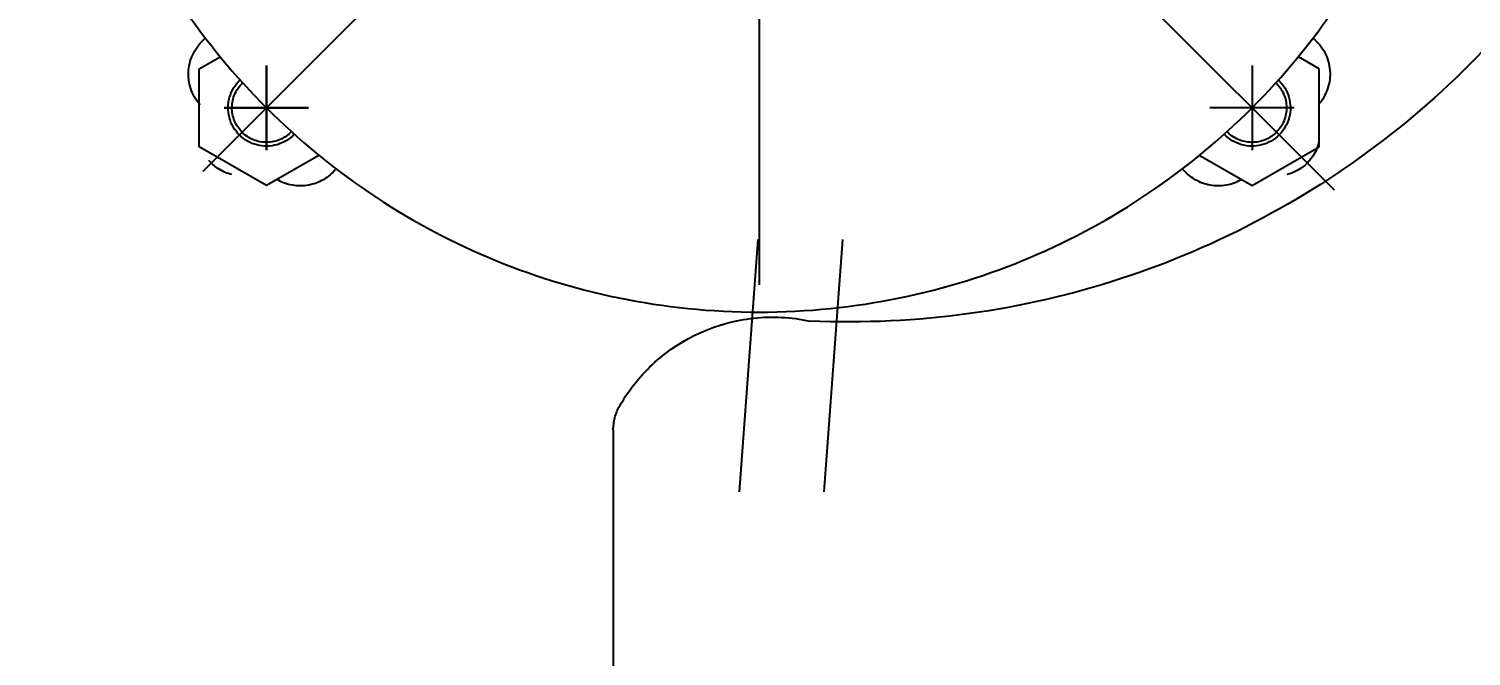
# Model space of a CAD drawing. Header units: millimetres. Extents: x 0 to 12600, y -349 to 8910.
# Drawn here: x 8309 to 8736.7, y 6364.2 to 6550.1 of the extents above; entities that cross this region are included whole.
import ezdxf

# ---------------------------------------------------------------- set-up
doc = ezdxf.new("R2010")
doc.units = ezdxf.units.MM
doc.header["$LTSCALE"] = 300
doc.linetypes.add('K', pattern=[2.5, 1.25, -0.25, 0.25, -0.25, 0.25, -0.25])
doc.layers.add('02', color=1, linetype='Continuous')
doc.layers.add('07', color=6, linetype='K')
doc.styles.get("Standard").update_dxf_attribs({"font": 'isocp', "width": 0.707, "bigfont": 'intecad.shx'})
doc.dimstyles.new('INTE$2', dxfattribs={"dimscale": 30, "dimtxt": 3.5, "dimasz": 3, "dimexe": 3, "dimexo": 0, "dimgap": 1, "dimtad": 1, "dimtih": 1, "dimtoh": 1, "dimdec": 1, "dimdsep": 46, "dimtxsty": 'Standard', "dimcen": 0, "dimclrd": 1, "dimclre": 1, "dimclrt": 3, "dimaunit": 1, "dimadec": 0, "dimazin": 0, "dimtfac": 1, "dimtdec": 1, "dimtmove": 0, "dimatfit": 0, "dimfxl": 0, "dimarcsym": 0})

# ---------------------------------------------------------------- blocks, each defined once
blk = doc.blocks.new('*D9')
at = {"layer": '02', "color": 1, "linetype": 'Continuous', "lineweight": -2}
for p, q in [((7929.98, 6427.06), (7929.98, 6784.94)), ((8139.75, 6195.21), (8285.23, 6738.17)), ((8432.11, 6592.57), (8693.46, 6592.57))]:
    blk.add_line(p, q, dxfattribs=at)
for start, end in [(75, 90), (94.02125, 98.04251), (66.95253, 75), (66.95749, 70.97875)]:
    blk.add_arc((7929.98, 5412.34), 1282.6, start, end, dxfattribs=at)
at = {"layer": '02', "color": 1, "linetype": 'Continuous'}
for points in [[(7839.51, 6706.77), (7840.56, 6676.79), (7929.98, 6694.94)], [(8343.61, 6610.56), (8352.39, 6639.25), (8261.94, 6651.24)]]:
    blk.add_solid(points, dxfattribs=at)
at = {"layer": 'Defpoints', "color": 0, "linetype": 'Continuous'}
for p in [(8041.76, 6690.06), (7929.98, 6427.06), (8139.75, 6195.21), (8016.04, 5733.51), (7929.98, 4460.5)]:
    blk.add_point(p, dxfattribs=at)
at = {"layer": '02', "color": 3, "linetype": 'Continuous', "insert": (8607.79, 6675.07), "char_height": 105, "attachment_point": 5}
blk.add_mtext('15°', dxfattribs=at)
blk = doc.blocks.new('erewre')
at = {"layer": '07', "color": 6, "linetype": 'K'}
for p, q in [((9684.32, 9816.66), (9493.47, 7251.75)), ((9709.39, 9816.66), (9518.4, 7249.9))]:
    blk.add_line(p, q, dxfattribs=at)
blk = doc.blocks.new('fer')
at = {"layer": '07', "color": 6, "linetype": 'K', "ltscale": 1.5}
for p, q in [((15531.16, 7168), (15531.16, 6560.06)), ((15531.16, 6994.07), (15531.16, 6614.43)), ((15531.16, 6804.1), (15360.72, 6633.67)), ((15531.16, 6804.1), (15696.18, 6639.08)), ((15385.04, 6670.49), (15385.04, 6645.48)), ((15677.28, 6645.48), (15677.28, 6670.49)), ((15677.28, 6670.49), (15677.28, 6645.48)), ((15372.53, 6657.99), (15397.55, 6657.99)), ((15664.77, 6657.99), (15689.78, 6657.99)), ((15689.78, 6657.99), (15664.77, 6657.99)), ((15574.45, 6562.48), (15574.45, 6319.22))]:
    blk.add_line(p, q, dxfattribs=at)
for points in [[(15400.55, 6643.9), (15385.04, 6634.95), (15365.09, 6646.47), (15365.09, 6669.51), (15371.3, 6673.09)], [(15661.76, 6643.9), (15677.28, 6634.94), (15697.23, 6646.47), (15697.23, 6669.51), (15691.02, 6673.09)]]:
    blk.add_lwpolyline(points, dxfattribs=at)
blk.add_circle((15531.16, 6804.09), 206.63, dxfattribs=at)
for centre, radius, start, end in [((15504.07, 6727.64), 416.92, 341.9827, 86.2743), ((15504.65, 6854.79), 260.25, 191.2298, 272.534), ((15375.65, 6668), 13.73, 129.556, 221.3707), ((15375.65, 6668), 13.73, 129.556, 221.3707), ((15686.67, 6667.99), 13.73, 318.6293, 50.444), ((15686.67, 6667.99), 13.73, 318.6293, 50.444), ((15385.04, 6657.99), 11.37, 133.497, 316.503), ((15385.04, 6657.99), 10.23, 133.6474, 225), ((15677.28, 6657.99), 11.37, 223.497, 46.503), ((15677.28, 6657.99), 11.37, 223.497, 46.503), ((15677.28, 6657.99), 10.23, 315, 46.3526), ((15677.28, 6657.99), 10.23, 315, 46.3526), ((15385.04, 6657.99), 10.23, 225, 316.3526), ((15677.28, 6657.99), 10.23, 223.6474, 315), ((15677.28, 6657.99), 10.23, 223.6474, 315), ((15377.89, 6650.83), 13.01, 194.0112, 255.9888), ((15684.42, 6650.83), 13.01, 284.0112, 319.5827), ((15395.05, 6648.59), 13.73, 239.7549, 320.444), ((15395.05, 6648.59), 13.73, 239.7549, 320.444), ((15667.27, 6648.59), 13.73, 219.556, 300.2451), ((15667.27, 6648.59), 13.73, 219.556, 300.2451), ((15527.16, 6543.65), 52.31, 29.8307, 102.1424), ((15560, 6562.48), 14.45, 0, 29.8307)]:
    blk.add_arc(centre, radius, start, end, dxfattribs=at)
for p in [(15385.04, 6657.99), (15677.28, 6657.99), (15677.28, 6657.99)]:
    blk.add_point(p, dxfattribs=at)

msp = doc.modelspace()

# ---------------------------------------------------------------- block references
at = {"layer": '07'}
msp.add_blockref('erewre', (-1070.1, -2132.33), dxfattribs=at)
at = {"layer": '07', "xscale": -1}
msp.add_blockref('fer', (24056.73, -131.32), dxfattribs=at)

# ---------------------------------------------------------------- dimensions: what is measured, and where the dimension line sits
at = {"layer": '02', "color": 1, "linetype": 'Continuous'}
dim = msp.add_angular_dim_2l(base=(8041.76, 6690.06), line1=((8016.04, 5733.51), (8139.75, 6195.21)), line2=((7929.98, 4460.5), (7929.98, 6427.06)), dimstyle='INTE$2', dxfattribs=at)
dim.commit()
dim.dimension.update_dxf_attribs({"geometry": '*D9', "text_midpoint": (8607.79, 6675.07)})

doc.saveas('drawing.dxf')
